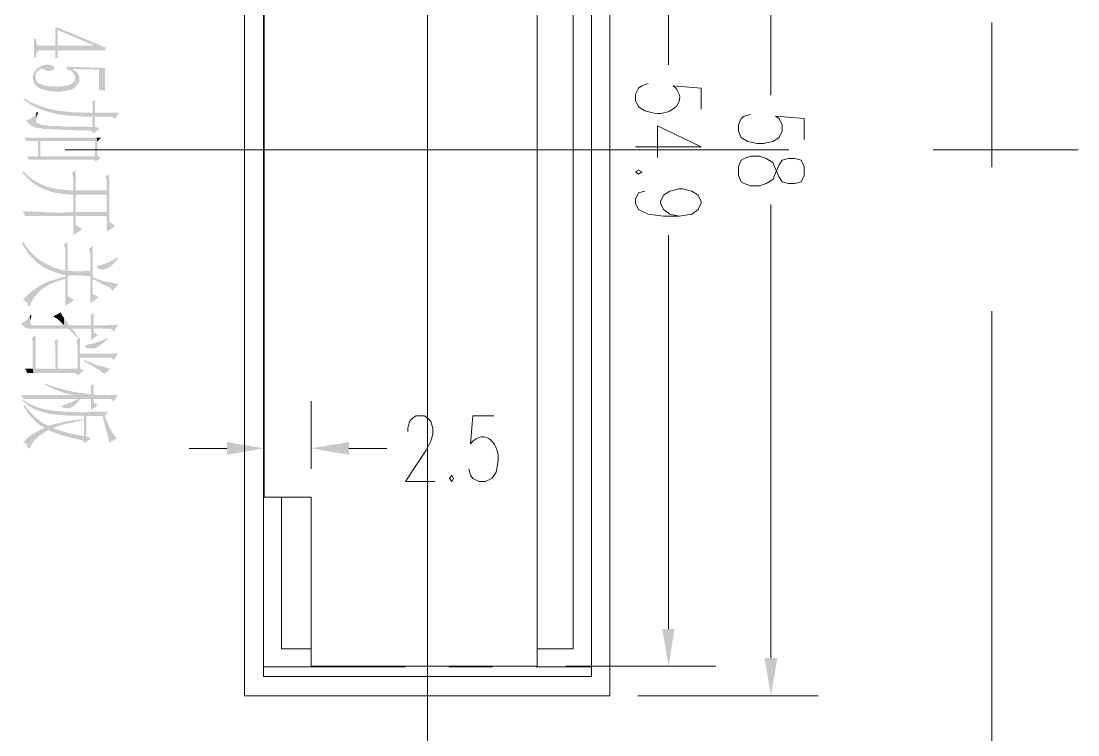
# Model space of a CAD drawing. Header units: millimetres. Extents: x 0 to 204, y 0 to 288.
# Drawn here: x 100.56 to 139.04, y 203.68 to 229.69 of the extents above; entities that cross this region are included whole.
import ezdxf

# ---------------------------------------------------------------- set-up
doc = ezdxf.new("R2010")
doc.units = ezdxf.units.MM

msp = doc.modelspace()

# ---------------------------------------------------------------- hatches: boundary and pattern name
h = msp.add_hatch(color=0)
h.dxf.hatch_style = 2
h.paths.add_polyline_path([(103.632, 228.621167), (103.632, 228.727), (101.875167, 229.467833), (101.811667, 229.467833), (101.811667, 228.7905), (101.219, 228.7905), (101.1555, 228.811667), (101.134333, 228.832833), (101.113167, 228.875167), (101.113167, 229.0445), (101.0285, 229.0445), (101.0285, 228.367167), (101.113167, 228.367167), (101.113167, 228.494167), (101.134333, 228.5365), (101.1555, 228.578833), (101.176667, 228.6), (101.219, 228.621167), (101.811667, 228.621167), (101.811667, 228.346), (101.896333, 228.346), (101.896333, 229.362), (103.251, 228.7905)])
h = msp.add_hatch(color=0)
h.dxf.hatch_style = 2
h.paths.add_polyline_path([(103.632, 228.621167), (103.251, 228.7905), (101.896333, 228.7905), (101.896333, 229.362), (101.896333, 228.621167)])
h = msp.add_hatch(color=0)
h.dxf.hatch_style = 2
h.paths.add_polyline_path([(102.531333, 227.287667), (102.531333, 227.605167), (102.50163, 227.505718), (102.434198, 227.430624), (102.338539, 227.376622), (102.224152, 227.340451), (102.100538, 227.318848), (101.977197, 227.308552), (101.863628, 227.306301), (101.769333, 227.308833), (101.655166, 227.310007), (101.519302, 227.323518), (101.386746, 227.350852), (101.2825, 227.3935), (101.211606, 227.421957), (101.158989, 227.467038), (101.121859, 227.525058), (101.097424, 227.592334), (101.082895, 227.665184), (101.07548, 227.739922), (101.07239, 227.812867), (101.070833, 227.880333), (101.034348, 227.802643), (101.00907, 227.747496), (100.993474, 227.707538), (100.986034, 227.675414), (100.985226, 227.643769), (100.989524, 227.605249), (100.997401, 227.5525), (101.007333, 227.478167), (101.051027, 227.413226), (101.084955, 227.363784), (101.113807, 227.326455), (101.142271, 227.297853), (101.175034, 227.274593), (101.216784, 227.253287), (101.27221, 227.230552), (101.346, 227.203), (101.627649, 227.133282), (101.9175, 227.118333), (102.002167, 227.118333), (102.086833, 227.1395), (102.150333, 227.1395), (102.235, 227.160667), (102.2985, 227.181833), (102.362, 227.181833), (102.4255, 227.224167), (102.467833, 227.245333), (102.489, 227.245333)])
h = msp.add_hatch(color=0)
h.dxf.hatch_style = 2
h.paths.add_polyline_path([(101.769333, 227.986167), (101.748167, 228.0285), (101.705833, 228.070833), (101.684667, 228.070833), (101.621167, 228.092), (101.5365, 228.113167), (101.451833, 228.092), (101.388333, 228.092), (101.324833, 228.070833), (101.261333, 228.049667), (101.219, 228.007333), (101.1555, 227.965), (101.070833, 227.880333), (101.092, 227.6475), (101.093356, 227.743114), (101.125867, 227.822919), (101.183777, 227.889098), (101.261333, 227.943833), (101.328511, 227.946773), (101.381107, 227.935664), (101.425509, 227.916734), (101.468105, 227.896208), (101.515282, 227.880313), (101.573426, 227.875273), (101.648925, 227.887316), (101.748167, 227.922667)])
h = msp.add_hatch(color=0)
h.dxf.hatch_style = 2
h.paths.add_polyline_path([(103.610833, 227.160667), (103.610833, 227.986167), (102.235, 228.0285), (102.213833, 227.943833), (102.256167, 227.922667), (102.340833, 227.9015), (102.383167, 227.943833), (103.399167, 227.922667), (103.399167, 227.181833)])
h = msp.add_hatch(color=0)
h.dxf.hatch_style = 2
h.paths.add_polyline_path([(102.6795, 227.562833), (102.6795, 227.668667), (102.637167, 227.753333), (102.637167, 227.7745), (102.531333, 227.880333), (102.467833, 227.922667), (102.383167, 227.943833), (102.340833, 227.9015), (102.415173, 227.852277), (102.470215, 227.788969), (102.508389, 227.71469), (102.532127, 227.632551), (102.54386, 227.545666), (102.546018, 227.457149), (102.541032, 227.370111), (102.531333, 227.287667), (102.568505, 227.323328), (102.594023, 227.348918), (102.611049, 227.368158), (102.622747, 227.384769), (102.632278, 227.402471), (102.642806, 227.424985), (102.657492, 227.456033), (102.6795, 227.499333)])
h = msp.add_hatch(color=0)
h.dxf.hatch_style = 2
h.paths.add_polyline_path([(103.166333, 226.208167), (103.166333, 226.356333), (102.840582, 226.356763), (102.505272, 226.366917), (102.17241, 226.392945), (101.854, 226.441), (101.563355, 226.497092), (101.2825, 226.589167), (100.975186, 226.703467), (100.689833, 226.864333), (100.6475, 226.822), (100.944666, 226.636172), (101.235454, 226.493917), (101.524067, 226.389034), (101.814709, 226.315323), (102.111586, 226.266582), (102.418902, 226.236609), (102.740861, 226.219205), (103.081667, 226.208167)])
h = msp.add_hatch(color=0)
h.dxf.hatch_style = 2
h.paths.add_polyline_path([(103.420333, 225.763667), (103.251, 225.848333), (103.251, 226.822), (103.145167, 226.737333), (103.165085, 226.613353), (103.17136, 226.476272), (103.169103, 226.330319), (103.163423, 226.179724), (103.159429, 226.028715), (103.162232, 225.881522), (103.176941, 225.742374), (103.208667, 225.6155)])
h = msp.add_hatch(color=0)
h.dxf.hatch_style = 2
h.paths.add_polyline_path([(103.208667, 225.6155), (103.166333, 225.827167), (102.833785, 225.847176), (102.51096, 225.848863), (102.187739, 225.850285), (101.854, 225.8695), (101.6, 225.8695), (101.557667, 225.890667), (101.451833, 225.890667), (101.346, 225.911833), (101.261333, 225.933), (101.197833, 225.954167), (101.1555, 225.975333), (101.134333, 225.9965), (101.113167, 225.9965), (101.113167, 226.356333), (101.046128, 226.252716), (100.966852, 226.170067), (100.870775, 226.111759), (100.753333, 226.081167), (100.753333, 226.06), (100.7745, 226.017667), (100.9015, 225.890667), (100.943833, 225.8695), (101.007333, 225.848333), (101.092, 225.806), (101.134333, 225.806), (101.176667, 225.784833), (101.219, 225.784833), (101.272411, 225.786065), (101.302393, 225.783709), (101.317568, 225.779004), (101.337969, 225.767511), (101.360436, 225.763204), (101.402573, 225.761509), (101.473, 225.763667), (102.286065, 225.724244), (103.102833, 225.700167)])
h = msp.add_hatch(color=0)
h.dxf.hatch_style = 2
h.paths.add_polyline_path([(101.197833, 226.356333), (101.113167, 226.3775), (101.113167, 226.06), (101.113167, 226.165833), (101.134333, 226.208167), (101.1555, 226.292833)])
h = msp.add_hatch(color=0)
h.dxf.hatch_style = 2
h.paths.add_polyline_path([(104.14, 226.356333), (103.251, 226.356333), (103.251, 226.208167), (103.864833, 226.208167), (103.970667, 226.1235)])
h = msp.add_hatch(color=0)
h.dxf.hatch_style = 2
h.paths.add_polyline_path([(101.176667, 225.446167), (100.668667, 225.446167), (100.7745, 225.319167), (101.176667, 225.319167), (101.176667, 224.768833)])
h = msp.add_hatch(color=0)
h.dxf.hatch_style = 2
h.paths.add_polyline_path([(103.462667, 224.705333), (103.335667, 224.79), (103.335667, 225.298), (103.3145, 225.446167), (103.251, 225.446167), (103.251, 224.768833), (101.261333, 224.768833), (101.261333, 225.446167), (101.176667, 225.446167), (101.176667, 224.768833), (100.7745, 224.768833), (100.859167, 224.620667), (100.922667, 224.641833), (103.208667, 224.641833), (103.272167, 224.578333)])
h = msp.add_hatch(color=0)
h.dxf.hatch_style = 2
h.paths.add_polyline_path([(103.251, 225.446167), (101.261333, 225.446167), (101.261333, 225.319167), (103.251, 225.319167), (103.251, 224.768833)])
h = msp.add_hatch(color=0)
h.dxf.hatch_style = 2
h.paths.add_polyline_path([(103.483833, 225.446167), (103.3145, 225.446167), (103.335667, 225.298)])
h = msp.add_hatch(color=0)
h.dxf.hatch_style = 2
h.paths.add_polyline_path([(102.467833, 223.371833), (102.467833, 223.52), (102.201456, 223.534531), (101.947464, 223.561771), (101.705213, 223.605762), (101.474058, 223.670548), (101.253354, 223.760171), (101.042457, 223.878676), (100.84072, 224.030104), (100.6475, 224.2185), (100.605167, 224.176167), (100.781551, 223.97745), (100.970606, 223.811323), (101.172171, 223.675515), (101.386084, 223.567757), (101.612185, 223.48578), (101.850312, 223.427313), (102.100304, 223.390088), (102.362, 223.371833)])
h = msp.add_hatch(color=0)
h.dxf.hatch_style = 2
h.paths.add_polyline_path([(102.785333, 222.101833), (102.5525, 222.271167), (102.5525, 224.260833), (102.404333, 224.155), (102.4255, 224.133833), (102.446667, 224.070333), (102.446667, 223.985667), (102.467833, 223.922167), (102.467833, 221.890167)])
h = msp.add_hatch(color=0)
h.dxf.hatch_style = 2
h.paths.add_polyline_path([(103.991833, 222.228833), (103.780167, 222.377), (103.780167, 224.112667), (103.632, 224.028), (103.674333, 223.943333), (103.674333, 222.017167)])
h = msp.add_hatch(color=0)
h.dxf.hatch_style = 2
h.paths.add_polyline_path([(103.674333, 223.52), (102.5525, 223.52), (102.5525, 223.371833), (103.674333, 223.371833), (103.674333, 222.736833)])
h = msp.add_hatch(color=0)
h.dxf.hatch_style = 2
h.paths.add_polyline_path([(103.674333, 222.588667), (103.674333, 223.52), (103.674333, 222.736833), (102.5525, 222.736833), (102.5525, 223.52), (102.5525, 222.588667)])
h = msp.add_hatch(color=0)
h.dxf.hatch_style = 2
h.paths.add_polyline_path([(102.467833, 222.588667), (102.467833, 222.736833), (102.002001, 222.709184), (101.543379, 222.724927), (101.086609, 222.751915), (100.626333, 222.758), (100.711, 222.588667), (101.2825, 222.588667)])
h = msp.add_hatch(color=0)
h.dxf.hatch_style = 2
h.paths.add_polyline_path([(102.1715, 220.599), (101.939241, 220.65559), (101.713407, 220.733226), (101.49675, 220.831823), (101.292025, 220.951293), (101.101984, 221.091549), (100.92938, 221.252504), (100.776968, 221.434073), (100.6475, 221.636167), (100.584, 221.615), (100.605167, 221.593833), (100.626333, 221.530333), (100.6475, 221.488), (100.689833, 221.4245), (100.711, 221.382167), (100.753333, 221.339833), (100.7745, 221.276333), (100.816833, 221.234), (100.872098, 221.157817), (100.962883, 221.064799), (101.060018, 220.971715), (101.134333, 220.895333), (101.236942, 220.826029), (101.338195, 220.754707), (101.44335, 220.690199), (101.557667, 220.641333), (101.621167, 220.599), (101.875167, 220.514333), (101.959833, 220.493167), (102.086833, 220.450833), (102.1715, 220.450833), (102.1715, 220.366167)])
h = msp.add_hatch(color=0)
h.dxf.hatch_style = 2
h.paths.add_polyline_path([(102.489, 219.5195), (102.256167, 219.667667), (102.256167, 221.636167), (102.129167, 221.5515), (102.129167, 221.509167), (102.150333, 221.466833), (102.1715, 221.403333), (102.1715, 219.307833)])
h = msp.add_hatch(color=0)
h.dxf.hatch_style = 2
h.paths.add_polyline_path([(103.378, 219.625333), (103.166333, 219.752333), (103.166333, 221.509167), (103.039333, 221.403333), (103.039333, 221.382167), (103.0605, 221.318667), (103.0605, 221.276333), (103.081667, 221.212833), (103.081667, 219.413667)])
h = msp.add_hatch(color=0)
h.dxf.hatch_style = 2
h.paths.add_polyline_path([(104.097667, 221.0435), (104.055333, 221.064667), (103.991833, 221.0435), (103.864833, 220.958833), (103.8225, 220.937667), (103.759, 220.895333), (103.6955, 220.874167), (103.610833, 220.853), (103.483833, 220.810667), (103.399167, 220.7895), (103.335667, 220.768333), (103.3145, 220.747167), (103.3145, 220.704833), (103.418463, 220.651007), (103.52357, 220.635843), (103.627628, 220.652992), (103.728441, 220.696102), (103.823813, 220.758825), (103.911549, 220.83481), (103.989454, 220.917707), (104.055333, 221.001167)])
h = msp.add_hatch(color=0)
h.dxf.hatch_style = 2
h.paths.add_polyline_path([(102.1715, 220.302667), (102.1715, 220.599), (102.1715, 220.366167), (102.056803, 220.34925), (101.920675, 220.312324), (101.782959, 220.270569), (101.6635, 220.239167), (101.53984, 220.199396), (101.423523, 220.144843), (101.310777, 220.084534), (101.197833, 220.0275), (101.197833, 220.006333), (101.128899, 219.974476), (101.053024, 219.925702), (100.97332, 219.864326), (100.892901, 219.794667), (100.81488, 219.721038), (100.74237, 219.647757), (100.678483, 219.579139), (100.626333, 219.5195), (100.668667, 219.5195), (100.711, 219.477167), (100.753333, 219.456), (100.795667, 219.413667), (100.816833, 219.350167), (100.816833, 219.307833), (100.880333, 219.307833), (100.954747, 219.481036), (101.058398, 219.645177), (101.184141, 219.794104), (101.324833, 219.921667), (101.515416, 220.046054), (101.696441, 220.142858), (101.887453, 220.219025), (102.108, 220.2815)])
h = msp.add_hatch(color=0)
h.dxf.hatch_style = 2
h.paths.add_polyline_path([(103.081667, 220.4085), (103.081667, 220.577833), (102.992211, 220.580638), (102.88824, 220.580099), (102.77505, 220.577864), (102.657936, 220.575584), (102.542196, 220.574908), (102.433123, 220.577486), (102.336015, 220.584967), (102.256167, 220.599), (102.256167, 220.429667), (102.454472, 220.431866), (102.630552, 220.421068), (102.804648, 220.409277), (102.997, 220.4085)])
h = msp.add_hatch(color=0)
h.dxf.hatch_style = 2
h.paths.add_polyline_path([(104.118833, 220.112167), (104.01806, 220.128058), (103.897972, 220.149274), (103.765615, 220.175419), (103.628031, 220.206094), (103.492267, 220.240903), (103.365366, 220.279449), (103.254373, 220.321336), (103.166333, 220.366167), (103.166333, 220.2815), (103.229833, 220.260333), (103.272167, 220.239167), (103.335667, 220.196833), (103.399167, 220.175667), (103.4415, 220.133333), (103.505, 220.112167), (103.589667, 220.069833), (103.653167, 220.048667), (103.716667, 220.006333), (103.801333, 219.985167), (103.886, 219.858167)])
h = msp.add_hatch(color=0)
h.dxf.hatch_style = 2
h.paths.add_polyline_path([(102.637167, 218.186), (102.377478, 218.524005), (102.129167, 218.863333), (102.129167, 218.609333), (101.0285, 218.609333), (100.943833, 218.6305), (100.9015, 218.651667), (100.9015, 218.672833), (100.880333, 218.969167), (100.823779, 218.876215), (100.753598, 218.78753), (100.66741, 218.720872), (100.562833, 218.694), (100.584, 218.651667), (100.711, 218.524667), (100.7745, 218.5035), (100.838, 218.482333), (102.277333, 218.482333), (102.594833, 218.164833)])
h = msp.add_hatch(color=0)
h.dxf.hatch_style = 2
h.paths.add_polyline_path([(100.943833, 218.969167), (100.880333, 218.969167), (100.9015, 218.672833), (100.9015, 218.821), (100.922667, 218.8845)])
h = msp.add_hatch(color=0)
h.dxf.hatch_style = 2
h.paths.add_polyline_path([(102.129167, 218.863333), (102.095631, 218.916696), (102.067783, 218.952895), (102.038878, 218.997229), (102.002167, 219.075), (101.727, 218.926833), (101.841035, 218.866657), (101.943429, 218.789382), (102.03815, 218.701458), (102.129167, 218.609333)])
h = msp.add_hatch(color=0)
h.dxf.hatch_style = 2
h.paths.add_polyline_path([(103.356833, 218.2495), (103.208667, 218.355333), (103.208667, 219.053833), (103.081667, 218.969167), (103.102833, 218.8845), (103.102833, 218.059)])
h = msp.add_hatch(color=0)
h.dxf.hatch_style = 2
h.paths.add_polyline_path([(103.102833, 218.482333), (103.102833, 218.609333), (102.319667, 218.609333), (102.404333, 218.482333)])
h = msp.add_hatch(color=0)
h.dxf.hatch_style = 2
h.paths.add_polyline_path([(104.097667, 218.6305), (103.86991, 218.614393), (103.654886, 218.608804), (103.439003, 218.608771), (103.208667, 218.609333), (103.208667, 218.482333), (103.8225, 218.482333), (103.9495, 218.3765)])
h = msp.add_hatch(color=0)
h.dxf.hatch_style = 2
h.paths.add_polyline_path([(101.854, 216.873667), (101.811667, 217.021833), (101.092, 217.021833), (101.092, 218.2495), (100.943833, 218.143667), (100.965, 218.1225), (100.965, 218.059), (100.986167, 218.016667), (100.986167, 217.021833), (101.007333, 216.873667), (101.748167, 216.873667)])
h = msp.add_hatch(color=0)
h.dxf.hatch_style = 2
h.paths.add_polyline_path([(102.637167, 216.789), (102.616, 217.021833), (101.896333, 217.021833), (101.896333, 218.1225), (101.769333, 218.016667), (101.769333, 217.9955), (101.7905, 217.932), (101.7905, 217.889667), (101.811667, 217.847333), (101.811667, 217.021833), (101.854, 216.873667), (102.531333, 216.873667)])
h = msp.add_hatch(color=0)
h.dxf.hatch_style = 2
h.paths.add_polyline_path([(102.848833, 216.958333), (102.700667, 217.043), (102.700667, 218.164833), (102.573667, 218.059), (102.573667, 218.037833), (102.594833, 217.974333), (102.594833, 217.932), (102.616, 217.8685), (102.616, 217.021833), (102.637167, 216.789)])
h = msp.add_hatch(color=0)
h.dxf.hatch_style = 2
h.paths.add_polyline_path([(103.737833, 218.101333), (103.6955, 218.143667), (103.606832, 218.094388), (103.492565, 218.048681), (103.373932, 218.008134), (103.272167, 217.974333), (103.208667, 217.953167), (103.145167, 217.932), (103.124, 217.932), (103.018167, 217.910833), (102.9335, 217.889667), (102.912333, 217.8685), (102.891167, 217.826167), (102.9335, 217.783833), (103.018167, 217.762667), (103.1875, 217.762667), (103.272167, 217.783833), (103.293333, 217.783833), (103.384284, 217.844886), (103.480923, 217.913215), (103.573726, 217.985644), (103.653167, 218.059)])
h = msp.add_hatch(color=0)
h.dxf.hatch_style = 2
h.paths.add_polyline_path([(104.097667, 217.572167), (102.700667, 217.572167), (102.700667, 217.424), (103.843667, 217.424), (103.928333, 217.339333)])
h = msp.add_hatch(color=0)
h.dxf.hatch_style = 2
h.paths.add_polyline_path([(103.8225, 217.021833), (103.801333, 217.021833), (103.737833, 217.043), (103.653167, 217.064167), (103.526167, 217.1065), (103.4415, 217.127667), (103.378, 217.148833), (103.335667, 217.148833), (103.208667, 217.191167), (103.145167, 217.2335), (103.018167, 217.275833), (102.9335, 217.297), (102.87, 217.339333), (102.827667, 217.318167), (102.903238, 217.263547), (103.019754, 217.201089), (103.14606, 217.133669), (103.251, 217.064167), (103.429197, 216.959656), (103.589667, 216.831333)])
h = msp.add_hatch(color=0)
h.dxf.hatch_style = 2
h.paths.add_polyline_path([(101.007333, 216.873667), (100.986167, 217.021833), (100.711, 217.021833), (100.795667, 216.8525), (100.816833, 216.8525), (100.838, 216.873667), (100.965, 216.873667)])
h = msp.add_hatch(color=0)
h.dxf.hatch_style = 2
h.paths.add_polyline_path([(102.489, 216.175167), (102.329026, 216.221237), (102.188698, 216.251896), (102.050354, 216.281232), (101.896333, 216.323333), (101.769333, 216.365667), (101.705833, 216.386833), (101.642333, 216.408), (101.578833, 216.429167), (101.515333, 216.450333), (101.451833, 216.4715), (101.4095, 216.450333), (101.521535, 216.392869), (101.648286, 216.332858), (101.785291, 216.27298), (101.928083, 216.215913), (102.072199, 216.164335), (102.213172, 216.120927), (102.346538, 216.088367), (102.467833, 216.069333)])
h = msp.add_hatch(color=0)
h.dxf.hatch_style = 2
h.paths.add_polyline_path([(103.356833, 215.688333), (103.208667, 215.794167), (103.208667, 216.4715), (103.081667, 216.386833), (103.102833, 216.323333), (103.102833, 215.519)])
h = msp.add_hatch(color=0)
h.dxf.hatch_style = 2
h.paths.add_polyline_path([(102.637167, 216.154), (102.5525, 216.175167), (102.489, 216.175167), (102.467833, 216.069333), (100.562833, 216.069333), (100.668667, 215.9), (100.689833, 215.921167), (100.9015, 215.921167), (101.2825, 215.921167), (102.616, 215.921167)])
h = msp.add_hatch(color=0)
h.dxf.hatch_style = 2
h.paths.add_polyline_path([(103.102833, 214.481833), (102.9335, 214.5665), (102.9335, 215.307333), (102.87, 215.434333), (102.583491, 215.444751), (102.293688, 215.453979), (102.003479, 215.46906), (101.715755, 215.49704), (101.433406, 215.544962), (101.15932, 215.619872), (100.896388, 215.728815), (100.6475, 215.878833), (100.605167, 215.857667), (100.826894, 215.673308), (101.080606, 215.53638), (101.358702, 215.439677), (101.653578, 215.375993), (101.957632, 215.338122), (102.263261, 215.318859), (102.562862, 215.310998), (102.848833, 215.307333), (102.848833, 214.5665), (102.87, 214.3125)])
h = msp.add_hatch(color=0)
h.dxf.hatch_style = 2
h.paths.add_polyline_path([(103.102833, 215.921167), (103.102833, 216.0905), (102.637167, 216.154), (102.616, 215.921167), (102.594833, 215.9), (102.510167, 215.857667), (102.446667, 215.8365), (102.383167, 215.794167), (102.192667, 215.730667), (102.150333, 215.7095), (102.086833, 215.688333), (102.0445, 215.667167), (102.023333, 215.646), (102.0445, 215.624833), (102.108, 215.603667), (102.129167, 215.603667), (102.213833, 215.5825), (102.277333, 215.5825), (102.362, 215.603667), (102.404333, 215.624833), (102.499931, 215.678874), (102.577768, 215.755273), (102.648263, 215.840535), (102.721833, 215.921167)])
h = msp.add_hatch(color=0)
h.dxf.hatch_style = 2
h.paths.add_polyline_path([(104.097667, 216.069333), (103.208667, 216.069333), (103.208667, 215.921167), (103.8225, 215.921167), (103.928333, 215.8365)])
h = msp.add_hatch(color=0)
h.dxf.hatch_style = 2
h.paths.add_polyline_path([(102.87, 214.3125), (102.848833, 214.5665), (102.541387, 214.625899), (102.235, 214.6935), (102.1715, 214.714667), (102.086833, 214.735833), (101.959833, 214.778167), (101.896333, 214.799333), (101.832833, 214.8205), (101.769333, 214.841667), (101.727, 214.862833), (101.684667, 214.989833), (101.628844, 214.968993), (101.587465, 214.955669), (101.555992, 214.949836), (101.529885, 214.951469), (101.504605, 214.960543), (101.475613, 214.977034), (101.438369, 215.000917), (101.388333, 215.032167), (101.346, 215.053333), (101.2825, 215.095667), (101.197833, 215.180333), (101.134333, 215.2015), (101.016412, 215.318826), (100.895811, 215.443726), (100.783347, 215.574513), (100.689833, 215.7095), (100.6475, 215.688333), (100.783231, 215.440816), (100.965, 215.222667), (101.019537, 215.169105), (101.077977, 215.108234), (101.138137, 215.051663), (101.197833, 215.011), (101.240167, 214.968667), (101.2825, 214.9475), (101.4095, 214.862833), (101.430667, 214.714667), (101.494167, 214.757), (101.557667, 214.778167), (101.578833, 214.778167), (101.621167, 214.757), (101.6635, 214.735833), (101.811667, 214.683049), (101.959833, 214.63), (102.370467, 214.516229), (102.785333, 214.418333)])
h = msp.add_hatch(color=0)
h.dxf.hatch_style = 2
h.paths.add_polyline_path([(102.848833, 215.138), (102.848833, 215.180333), (102.540461, 215.157447), (102.235, 215.116833), (102.100492, 215.085877), (101.950837, 215.047248), (101.80568, 215.011661), (101.684667, 214.989833), (101.727, 214.862833), (101.986143, 214.958513), (102.241747, 215.026346), (102.499269, 215.081214), (102.764167, 215.138)])
h = msp.add_hatch(color=0)
h.dxf.hatch_style = 2
h.paths.add_polyline_path([(103.737833, 215.4555), (103.518841, 215.454772), (103.301403, 215.457088), (103.085222, 215.453317), (102.87, 215.434333), (102.9335, 215.307333), (103.526167, 215.307333), (103.548731, 215.247172), (103.561026, 215.204592), (103.566474, 215.173729), (103.5685, 215.148716), (103.570526, 215.123686), (103.575974, 215.092773), (103.588269, 215.050111), (103.610833, 214.989833), (103.610833, 215.307333)])
h = msp.add_hatch(color=0)
h.dxf.hatch_style = 2
h.paths.add_polyline_path([(104.055333, 214.481833), (103.970667, 214.5665), (103.9495, 214.608833), (103.907167, 214.651167), (103.886, 214.714667), (103.843667, 214.757), (103.8225, 214.799333), (103.709523, 215.048968), (103.610833, 215.307333), (103.610833, 214.9475), (103.632, 214.884), (103.653167, 214.841667), (103.653167, 214.799333), (103.674333, 214.757), (103.674333, 214.714667), (103.6955, 214.672333), (103.710631, 214.58727), (103.734791, 214.504323), (103.75518, 214.420715), (103.759, 214.333667)])
h = msp.add_hatch(color=0)
h.dxf.hatch_style = 2
h.paths.add_polyline_path([(101.430667, 214.714667), (101.4095, 214.862833), (101.187267, 214.763135), (100.98577, 214.647066), (100.800346, 214.506588), (100.626333, 214.333667), (100.6475, 214.333667), (100.711, 214.3125), (100.753333, 214.270167), (100.795667, 214.1855), (100.816833, 214.122), (100.880333, 214.122), (100.958435, 214.292177), (101.070966, 214.442278), (101.209888, 214.569824), (101.367167, 214.672333)])
h = msp.add_hatch(color=0)
h.dxf.hatch_style = 2
h.paths.add_polyline_path([(108.055833, 214.354833), (108.055833, 213.889167), (109.4105, 214.122)])
h = msp.add_hatch(color=0)
h.dxf.hatch_style = 2
h.paths.add_polyline_path([(112.500833, 214.354833), (112.500833, 213.889167), (111.125, 214.122)])
h = msp.add_hatch(color=0)
h.dxf.hatch_style = 2
h.paths.add_polyline_path([(124.354167, 207.539167), (123.909667, 207.539167), (124.1425, 206.1845)])
h = msp.add_hatch(color=0)
h.dxf.hatch_style = 2
h.paths.add_polyline_path([(128.100667, 206.480833), (127.635, 206.480833), (127.867833, 205.105)])

# ---------------------------------------------------------------- linework, layer by layer
at = {"color": 0, "lineweight": 0}
for points in [[(108.690833, 205.105), (108.690833, 244.877167)], [(115.358333, 244.877167), (115.358333, 205.105)], [(122.004667, 244.877167), (122.004667, 205.105)], [(109.389333, 244.199833), (109.389333, 205.8035)], [(121.327333, 205.8035), (121.327333, 244.199833)], [(109.4105, 243.818833), (119.358833, 243.818833), (119.358833, 206.1845)], [(109.4105, 243.818833), (109.4105, 212.344), (111.125, 212.344)], [(127.867833, 243.501333), (127.867833, 226.991333)], [(120.671167, 206.8195), (120.671167, 243.162667)], [(124.1425, 242.443), (124.1425, 228.092)], [(135.911167, 229.637167), (135.911167, 224.366667)], [(115.358333, 229.192667), (115.358333, 223.922167)], [(125.327833, 226.483333), (125.327833, 227.245333), (124.311833, 227.33), (124.41001, 227.230593), (124.480267, 227.131244), (124.524537, 227.033006), (124.544749, 226.936928), (124.542833, 226.844063), (124.52072, 226.755461), (124.480339, 226.672174), (124.42362, 226.595252), (124.352494, 226.525747), (124.26889, 226.464709), (124.17474, 226.41319), (124.071972, 226.372241), (123.962517, 226.342913), (123.848306, 226.326258), (123.731268, 226.323325), (123.613333, 226.335167), (123.274667, 226.419833), (123.041833, 226.568), (122.936, 226.800833), (122.936, 227.033667), (123.041833, 227.245333), (123.168833, 227.33), (123.401667, 227.414667)], [(129.074333, 225.382667), (129.074333, 226.144667), (128.037167, 226.229333), (128.164167, 226.144667), (128.27, 225.911833), (128.27, 225.679), (128.164167, 225.446167), (127.931333, 225.298), (127.592667, 225.2345), (127.359833, 225.2345), (127.021167, 225.298), (126.788333, 225.446167), (126.6825, 225.679), (126.6825, 225.911833), (126.788333, 226.144667), (126.894167, 226.229333), (127.127, 226.292833)], [(125.327833, 225.1075), (123.740333, 225.8695), (123.740333, 224.7265)], [(128.524, 225.001667), (102.1715, 225.001667)], [(122.004667, 225.001667), (108.690833, 225.001667)], [(125.327833, 225.1075), (122.936, 225.1075)], [(139.043833, 225.001667), (133.773333, 225.001667)], [(124.5235, 222.588667), (124.184833, 222.652167), (123.952, 222.8215), (123.846167, 223.054333), (123.846167, 223.117833), (123.952, 223.350667), (124.184833, 223.498833), (124.5235, 223.5835), (124.6505, 223.5835), (124.989167, 223.498833), (125.222, 223.350667), (125.327833, 223.117833), (125.327833, 223.054333), (125.222, 222.8215), (124.989167, 222.652167), (124.5235, 222.588667), (123.952, 222.588667), (123.401667, 222.652167), (123.041833, 222.8215), (122.936, 223.054333), (122.936, 223.2025), (123.041833, 223.435333), (123.274667, 223.498833)], [(127.867833, 206.480833), (127.867833, 223.012)], [(124.1425, 207.539167), (124.1425, 221.890167)], [(135.911167, 219.117333), (135.911167, 192.764833)], [(115.358333, 218.651667), (115.358333, 192.320333)], [(109.4105, 213.381167), (109.4105, 215.8365)], [(111.125, 213.381167), (111.125, 215.8365)], [(114.638667, 214.735833), (114.638667, 214.862833), (114.702167, 215.095667), (114.786833, 215.2015), (114.935, 215.307333), (115.2525, 215.307333), (115.400667, 215.2015), (115.485333, 215.095667), (115.548833, 214.862833), (115.548833, 214.63), (115.485333, 214.397167), (115.316, 214.0585), (114.554, 212.9155), (115.6335, 212.9155)], [(117.771333, 215.307333), (117.009333, 215.307333), (116.924667, 214.291333), (117.027008, 214.395575), (117.128704, 214.470837), (117.228745, 214.519102), (117.326122, 214.542357), (117.419826, 214.542584), (117.508848, 214.521769), (117.592178, 214.481895), (117.668807, 214.424948), (117.737726, 214.352911), (117.797926, 214.267769), (117.848397, 214.171506), (117.88813, 214.066107), (117.916116, 213.953556), (117.931346, 213.835837), (117.932811, 213.714934), (117.9195, 213.592833), (117.856, 213.254167), (117.707833, 213.021333), (117.475, 212.9155), (117.242167, 212.9155), (117.009333, 213.021333), (116.924667, 213.148333), (116.861167, 213.381167)], [(108.055833, 214.122), (106.68, 214.122)], [(112.500833, 214.122), (113.876667, 214.122)], [(110.0455, 212.344), (110.0455, 206.8195)], [(111.125, 212.344), (111.125, 206.1845)], [(110.0455, 206.8195), (111.125, 206.8195)], [(119.358833, 206.8195), (120.671167, 206.8195)], [(109.389333, 206.163333), (111.379, 206.163333)], [(111.125, 206.1845), (119.358833, 206.1845)], [(111.273167, 206.163333), (114.554, 206.163333)], [(116.1415, 206.163333), (117.729, 206.163333)], [(119.3165, 206.163333), (121.327333, 206.163333)], [(120.396, 206.1845), (125.857, 206.1845)], [(109.389333, 205.8035), (121.327333, 205.8035)], [(122.004667, 205.105), (108.690833, 205.105)], [(123.020667, 205.105), (129.582333, 205.105)]]:
    msp.add_lwpolyline(points, dxfattribs=at)
for points in [[(129.074333, 224.387833), (128.9685, 224.620667), (128.735667, 224.684167), (128.502833, 224.684167), (128.27, 224.620667), (128.164167, 224.451333), (128.037167, 224.155), (127.931333, 223.922167), (127.6985, 223.774), (127.465667, 223.689333), (127.127, 223.689333), (126.894167, 223.774), (126.788333, 223.8375), (126.6825, 224.070333), (126.6825, 224.387833), (126.788333, 224.620667), (126.894167, 224.684167), (127.127, 224.768833), (127.465667, 224.768833), (127.6985, 224.684167), (127.931333, 224.536), (128.037167, 224.303167), (128.164167, 224.006833), (128.27, 223.8375), (128.502833, 223.774), (128.735667, 223.774), (128.9685, 223.8375), (129.074333, 224.070333)], [(123.168833, 224.197333), (123.041833, 224.260833), (122.936, 224.197333), (123.041833, 224.112667)], [(116.247333, 213.148333), (116.162667, 213.021333), (116.247333, 212.9155), (116.310833, 213.021333)]]:
    msp.add_lwpolyline(points, close=True, dxfattribs=at)

doc.saveas('drawing.dxf')
